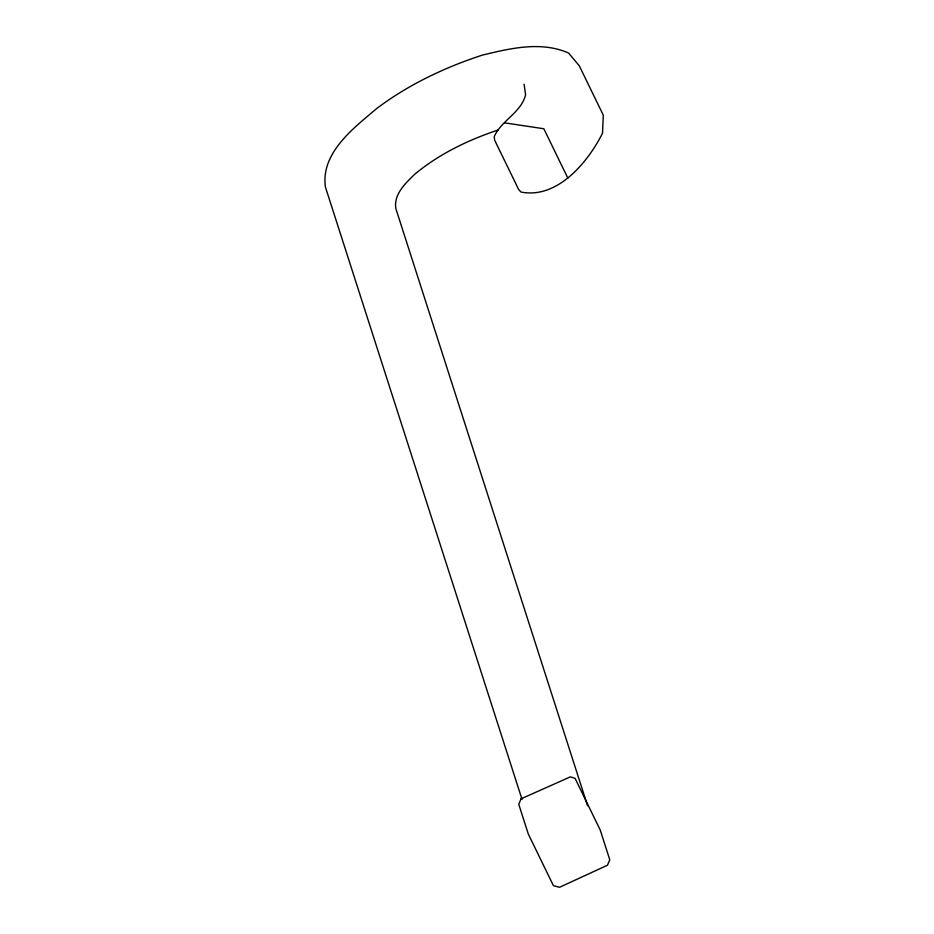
<?xml version="1.0" encoding="UTF-8"?>
<svg xmlns="http://www.w3.org/2000/svg" width="934" height="934" viewBox="0 0 934 934"><rect width="100%" height="100%" fill="white"/><g stroke="black" fill="none" stroke-linecap="round" stroke-linejoin="round"><path stroke-width="1.4" d="M522.024 799.387L325.406 186.987C320.654 152.732 353.694 128.063 376.869 108.402C408.52 84.585 444.712 67.446 482.248 55.141C510.303 48.37 540.879 40.909 568.584 53.016L579.267 65.789L603.306 115.174L602.523 133.223C588.058 161.909 557.738 199.164 521.09 192.077L518.674 189.544L494.635 140.158L494.238 136.644C501.219 120.381 521.009 112.921 525.608 94.813L524.091 84.258M498.009 130.048C468.168 139.995 438.922 154.075 414.626 174.354C405.449 183.286 393.261 194.657 395.911 208.784L587.591 805.785M504.757 122.879L543.822 128.752L567.86 178.137M521.067 798.827L518.755 804.302L528.305 834.027L553.43 885.666L559.489 887.3L607.462 865.234L609.762 859.747L600.223 830.022L575.099 778.396L570.37 776.854L521.067 798.827"/></g></svg>
